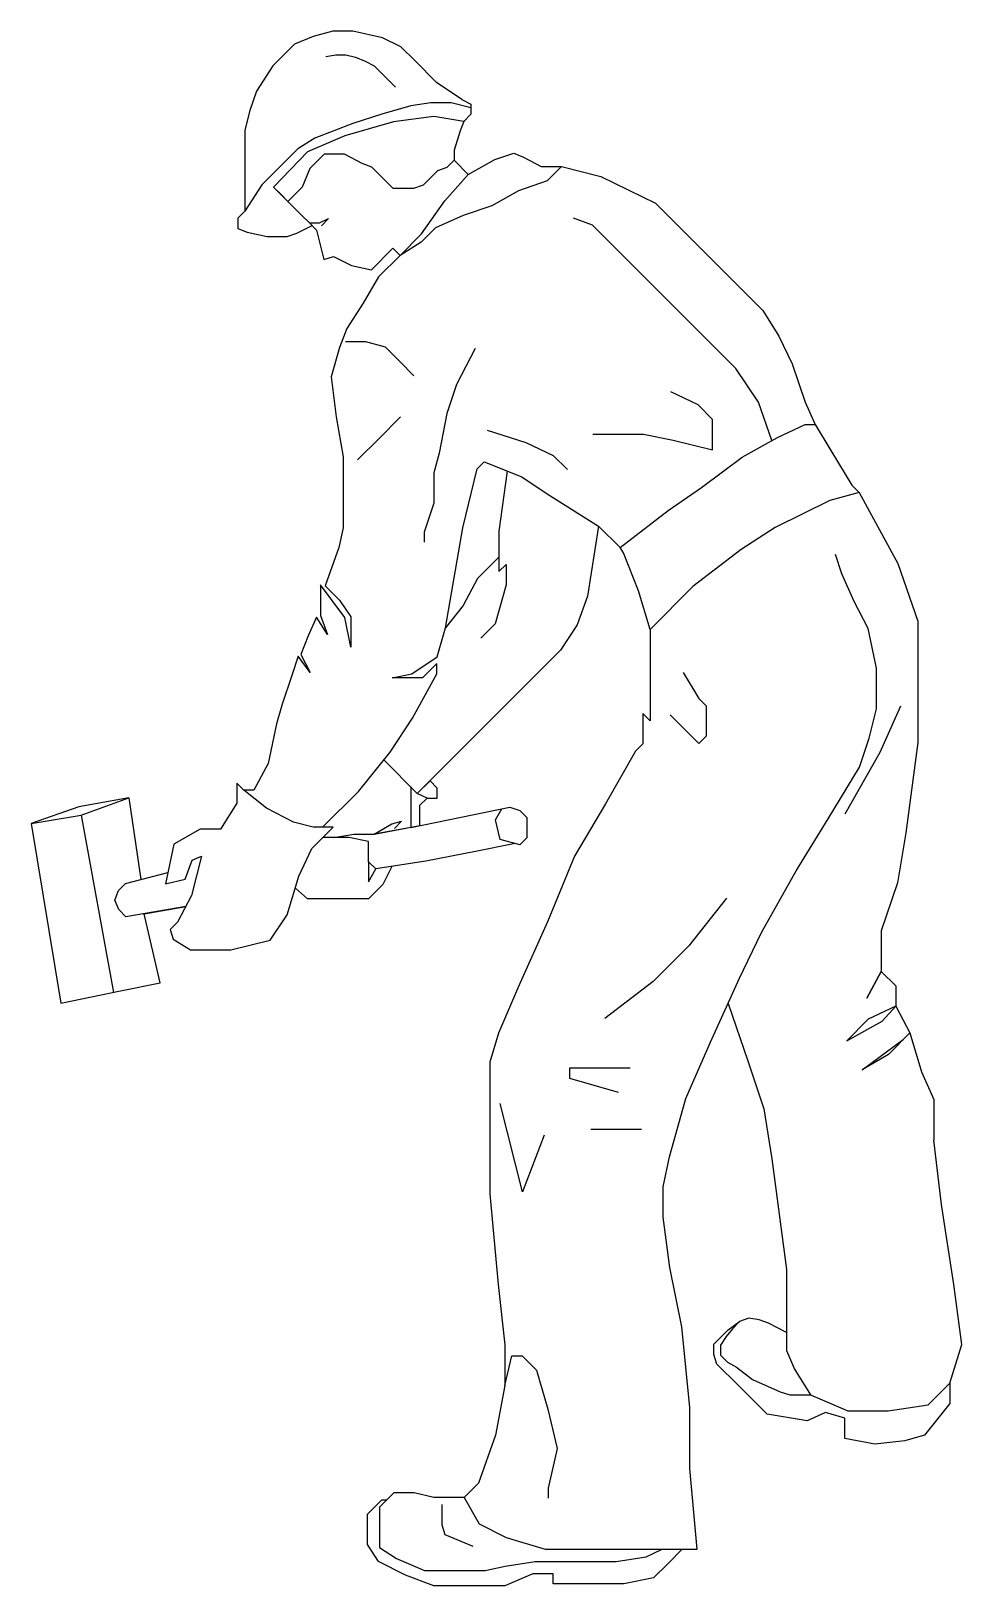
# Model space of a CAD drawing. Header units: millimetres. Extents: x 1863 to 12650, y 1010 to 8049.
# Drawn here: x 1863 to 2856, y 6063 to 7720 of the extents above; entities that cross this region are included whole.
import ezdxf

# ---------------------------------------------------------------- set-up
doc = ezdxf.new("R2010")
doc.units = ezdxf.units.MM

msp = doc.modelspace()

# ---------------------------------------------------------------- linework, layer by layer
at = {"color": 18, "true_color": 0x000000}
for p, q in [((2164.1, 7714.6), (2144.1, 7706.5)), ((2184.9, 7720.4), (2164.1, 7714.6)), ((2206.5, 7720.4), (2184.9, 7720.4)), ((2238, 7713.1), (2206.5, 7720.4)), ((2257.6, 7703.8), (2238, 7713.1)), ((2144.1, 7706.5), (2121.2, 7683.5)), ((2177.5, 7693.2), (2188.1, 7695)), ((2188.1, 7695), (2198.9, 7695)), ((2198.9, 7695), (2209.4, 7692.5)), ((2209.4, 7692.5), (2219.4, 7688.4)), ((2272.8, 7688.6), (2257.6, 7703.8)), ((2121.2, 7683.5), (2103.6, 7656.3)), ((2219.4, 7688.4), (2229, 7683.4)), ((2229, 7683.4), (2236.6, 7675.8)), ((2236.6, 7675.8), (2244.3, 7668.2)), ((2295.7, 7665.6), (2272.8, 7688.6)), ((2244.3, 7668.2), (2251.9, 7660.5)), ((2322.6, 7647.5), (2295.7, 7665.6)), ((2103.6, 7656.3), (2096.7, 7635.9)), ((2289.7, 7643.8), (2268.3, 7640.6)), ((2311.3, 7643.8), (2289.7, 7643.8)), ((2332.2, 7638.5), (2311.3, 7643.8)), ((2322.6, 7647.5), (2332.2, 7642.6)), ((2332.2, 7642.6), (2332.2, 7631.8)), ((2096.7, 7635.9), (2091.3, 7614.9)), ((2237.2, 7631.7), (2206.3, 7621.8)), ((2268.3, 7640.6), (2237.2, 7631.7)), ((2292.6, 7629.5), (2249.8, 7623.7)), ((2324.6, 7624.2), (2292.6, 7629.5)), ((2332.2, 7631.8), (2324.6, 7624.2)), ((2091.3, 7614.9), (2091.3, 7582.5)), ((2206.3, 7621.8), (2166, 7606.3)), ((2249.8, 7623.7), (2198, 7608.6)), ((2320.9, 7614), (2314.3, 7593.5)), ((2324.6, 7624.2), (2320.9, 7614)), ((2147.7, 7594.9), (2124.8, 7571.9)), ((2166, 7606.3), (2147.7, 7594.9)), ((2198, 7608.6), (2158.2, 7591.7)), ((2314.3, 7593.5), (2314.3, 7582.7)), ((2091.3, 7582.5), (2091.3, 7560.9)), ((2158.2, 7591.7), (2121.9, 7554.1)), ((2175.8, 7589.4), (2160.5, 7574.1)), ((2197.4, 7589.4), (2175.8, 7589.4)), ((2216.3, 7579.1), (2197.4, 7589.4)), ((2226.5, 7575.4), (2216.3, 7579.1)), ((2314.3, 7582.7), (2306.6, 7575)), ((2314.3, 7582.7), (2329.5, 7567.4)), ((2329.5, 7567.4), (2314.3, 7582.7)), ((2329.5, 7567.4), (2357.6, 7583.6)), ((2357.6, 7583.6), (2378.1, 7590.2)), ((2378.1, 7590.2), (2388.2, 7586.2)), ((2388.2, 7586.2), (2407.2, 7576)), ((2407.2, 7576), (2428.8, 7576)), ((2428.8, 7576), (2413.5, 7560.7)), ((2428.8, 7576), (2470.7, 7565.5)), ((2091.3, 7560.9), (2091.3, 7539.3)), ((2124.8, 7571.9), (2109.5, 7556.7)), ((2160.5, 7574.1), (2152.4, 7554.1)), ((2234.1, 7567.8), (2226.5, 7575.4)), ((2249.4, 7552.5), (2234.1, 7567.8)), ((2288.9, 7563.6), (2281.2, 7556)), ((2296.5, 7571.3), (2288.9, 7563.6)), ((2306.6, 7575), (2296.5, 7571.3)), ((2304.6, 7539.5), (2329.5, 7567.4)), ((2413.5, 7560.7), (2383, 7550)), ((2470.7, 7565.5), (2528.9, 7537)), ((2109.5, 7556.7), (2091.3, 7528.5)), ((2129.5, 7546.4), (2121.9, 7554.1)), ((2121.9, 7554.1), (2137.2, 7538.8)), ((2137.2, 7538.8), (2129.5, 7546.4)), ((2152.4, 7554.1), (2137.2, 7538.8)), ((2260.2, 7552.5), (2249.4, 7552.5)), ((2271, 7552.5), (2260.2, 7552.5)), ((2281.2, 7556), (2271, 7552.5)), ((2383, 7550), (2354.6, 7534.2)), ((2091.3, 7528.5), (2083.7, 7520.9)), ((2091.3, 7539.3), (2091.3, 7528.5)), ((2137.2, 7538.8), (2152.4, 7523.5)), ((2279.7, 7504.2), (2304.6, 7539.5)), ((2354.6, 7534.2), (2323.9, 7524)), ((2528.9, 7537), (2582.4, 7483.5)), ((2083.7, 7520.9), (2083.7, 7510.1)), ((2083.7, 7510.1), (2093.8, 7506.2)), ((2146.7, 7504.9), (2162.9, 7513)), ((2152.4, 7523.5), (2160.1, 7515.9)), ((2160.1, 7515.9), (2170.9, 7515.9)), ((2160.1, 7515.9), (2167.7, 7508.2)), ((2170.9, 7515.9), (2180.6, 7520.5)), ((2180.6, 7520.5), (2173, 7512.9)), ((2294.4, 7510.6), (2279.1, 7495.3)), ((2323.9, 7524), (2294.4, 7510.6)), ((2462, 7513.4), (2441.7, 7520.9)), ((2484.9, 7490.5), (2462, 7513.4)), ((2093.8, 7506.2), (2114.9, 7501.5)), ((2114.9, 7501.5), (2136.5, 7501.5)), ((2136.5, 7501.5), (2146.7, 7504.9)), ((2167.7, 7508.2), (2175.5, 7476.8)), ((2256.8, 7481.3), (2279.7, 7504.2)), ((2279.1, 7495.3), (2256.8, 7481.3)), ((2175.5, 7476.8), (2185.8, 7480.1)), ((2185.8, 7480.1), (2205.1, 7470.5)), ((2226.2, 7466), (2249.1, 7488.9)), ((2256.8, 7481.3), (2233.9, 7458.4)), ((2249.1, 7488.9), (2256.8, 7481.3)), ((2523.1, 7452.3), (2484.9, 7490.5)), ((2582.4, 7483.5), (2643.5, 7422.5)), ((2205.1, 7470.5), (2226.2, 7466)), ((2233.9, 7458.4), (2217.4, 7430.4)), ((2546, 7429.4), (2523.1, 7452.3)), ((2217.4, 7430.4), (2199.9, 7403.2)), ((2584.2, 7391.2), (2546, 7429.4)), ((2643.5, 7422.5), (2660.7, 7395)), ((2199.9, 7403.2), (2192.1, 7383)), ((2660.7, 7395), (2674.7, 7365.8)), ((2192.1, 7383), (2183.2, 7351.9)), ((2220.3, 7389.3), (2198.7, 7389.3)), ((2241.1, 7383.4), (2220.3, 7389.3)), ((2256.4, 7368.1), (2241.1, 7383.4)), ((2336.8, 7381.9), (2316.9, 7343.5)), ((2614.7, 7360.7), (2584.2, 7391.2)), ((2271.6, 7352.8), (2256.4, 7368.1)), ((2638.7, 7324.7), (2614.7, 7360.7)), ((2674.7, 7365.8), (2688.7, 7324.9)), ((2183.2, 7351.9), (2188.6, 7309)), ((2316.9, 7343.5), (2306.6, 7312.8)), ((2574.6, 7321.8), (2545.5, 7335.9)), ((2306.6, 7312.8), (2298.4, 7270.4)), ((2589.9, 7306.5), (2574.6, 7321.8)), ((2653.2, 7284), (2638.7, 7324.7)), ((2688.7, 7324.9), (2699.3, 7300.9)), ((2188.6, 7309), (2196, 7266.5)), ((2257.3, 7309.1), (2234.4, 7286.2)), ((2349.6, 7294.9), (2390.7, 7281.8)), ((2589.9, 7284.9), (2589.9, 7306.5)), ((2659.1, 7287.3), (2688.5, 7300.9)), ((2688.5, 7300.9), (2699.3, 7300.9)), ((2699.3, 7300.9), (2716.1, 7273.2)), ((2234.4, 7286.2), (2211.5, 7263.3)), ((2390.7, 7281.8), (2420.1, 7268.1)), ((2462.2, 7290.7), (2516.2, 7290.7)), ((2516.2, 7290.7), (2547.9, 7284.4)), ((2547.9, 7284.4), (2589.9, 7274.1)), ((2589.9, 7274.1), (2589.9, 7284.9)), ((2621.4, 7266.2), (2659.1, 7287.3)), ((2196, 7266.5), (2196, 7234.1)), ((2298.4, 7270.4), (2292.8, 7249.5)), ((2338.9, 7253.7), (2346.5, 7261.3)), ((2346.5, 7261.3), (2386.6, 7245.2)), ((2420.1, 7268.1), (2435.4, 7252.9)), ((2578.1, 7233.9), (2621.4, 7266.2)), ((2716.1, 7273.2), (2738.4, 7236.2)), ((2292.8, 7249.5), (2292.8, 7217.1)), ((2323.5, 7190.7), (2338.9, 7253.7)), ((2371.1, 7251.4), (2362.2, 7187.3)), ((2386.6, 7245.2), (2413.5, 7227.1)), ((2196, 7234.1), (2196, 7190.9)), ((2542.5, 7209.4), (2578.1, 7233.9)), ((2746, 7228.5), (2714.8, 7219.8)), ((2738.4, 7236.2), (2746, 7228.5)), ((2746, 7228.5), (2787.4, 7152.7)), ((2292.8, 7217.1), (2282.6, 7186.3)), ((2413.5, 7227.1), (2468.4, 7192.7)), ((2714.8, 7219.8), (2656.7, 7191.2)), ((2491.3, 7169.8), (2542.5, 7209.4)), ((2196, 7190.9), (2191.3, 7169.8)), ((2282.6, 7186.3), (2282.6, 7175.5)), ((2305.3, 7084.2), (2323.5, 7190.7)), ((2362.2, 7187.3), (2362.2, 7144.1)), ((2468.4, 7192.7), (2456.4, 7118)), ((2468.4, 7192.7), (2491.3, 7169.8)), ((2491.3, 7169.8), (2468.4, 7192.7)), ((2656.7, 7191.2), (2620.4, 7167.7)), ((2191.3, 7169.8), (2176.8, 7129.1)), ((2495.1, 7164), (2491.3, 7169.8)), ((2510.8, 7123.8), (2495.1, 7164)), ((2620.4, 7167.7), (2569, 7128.2)), ((2727.6, 7141.8), (2721, 7162.4)), ((2362.2, 7159.6), (2339.3, 7136.7)), ((2362.2, 7144.1), (2369.8, 7151.7)), ((2369.8, 7151.7), (2369.8, 7130.1)), ((2787.4, 7152.7), (2808.6, 7091.4)), ((2197.9, 7095.3), (2172.1, 7129.9)), ((2172.1, 7129.9), (2172.1, 7097.5)), ((2176.8, 7129.1), (2192.1, 7113.8)), ((2339.3, 7136.7), (2324, 7108.1)), ((2369.8, 7130.1), (2358.2, 7088.5)), ((2740.7, 7112.2), (2727.6, 7141.8)), ((2192.1, 7113.8), (2204.1, 7095.9)), ((2456.4, 7118), (2445.4, 7087.5)), ((2523.2, 7082.4), (2510.8, 7123.8)), ((2569, 7128.2), (2523.2, 7082.4)), ((2755.6, 7083.4), (2740.7, 7112.2)), ((2167.8, 7095.4), (2158.7, 7075.8)), ((2179.4, 7077.2), (2167.8, 7095.4)), ((2172.1, 7097.5), (2179.4, 7077.2)), ((2204.1, 7063.5), (2197.9, 7095.3)), ((2204.1, 7095.9), (2204.1, 7063.5)), ((2324, 7108.1), (2305.3, 7084.2)), ((2296.4, 7053.1), (2305.3, 7084.2)), ((2358.2, 7088.5), (2343, 7073.2)), ((2445.4, 7087.5), (2427.8, 7060.4)), ((2523.2, 7082.4), (2523.2, 7028.4)), ((2764.7, 7041.2), (2755.6, 7083.4)), ((2808.6, 7091.4), (2808.6, 7026.6)), ((2158.7, 7075.8), (2150.8, 7055.7)), ((2148.1, 7054), (2141.2, 7033.5)), ((2161, 7036.7), (2148.1, 7054)), ((2150.8, 7055.7), (2161, 7036.7)), ((2269.3, 7035.2), (2296.4, 7053.1)), ((2295.9, 7046.1), (2280.6, 7030.8)), ((2295.9, 7035.3), (2295.9, 7046.1)), ((2427.8, 7060.4), (2382, 7014.5)), ((2141.2, 7033.5), (2131.1, 7002.7)), ((2248.2, 7030.8), (2269.3, 7035.2)), ((2280.6, 7030.8), (2248.2, 7030.8)), ((2269.9, 6988), (2295.9, 7035.3)), ((2558.7, 7036.6), (2575.2, 7008.7)), ((2764.7, 6998), (2764.7, 7041.2)), ((2382, 7014.5), (2351.4, 6984)), ((2523.2, 7028.4), (2523.2, 6985.2)), ((2808.6, 7026.6), (2808.6, 6961.8)), ((2131.1, 7002.7), (2125, 6982)), ((2575.2, 7008.7), (2582.9, 7001.1)), ((2582.9, 7001.1), (2582.9, 6968.7)), ((2756.9, 6966.5), (2764.7, 6998)), ((2790.3, 7000.5), (2768.2, 6951.3)), ((2125, 6982), (2116, 6939.7)), ((2246.3, 6951.8), (2269.9, 6988)), ((2351.4, 6984), (2305.6, 6938.2)), ((2523.2, 6985.2), (2515.6, 6992.8)), ((2515.6, 6992.8), (2515.6, 6960.4)), ((2575.2, 6961), (2544.7, 6991.6)), ((2582.9, 6968.7), (2575.2, 6961)), ((2746.6, 6935.8), (2756.9, 6966.5)), ((2212.3, 6909.8), (2246.3, 6951.8)), ((2507.9, 6952.8), (2475.6, 6896.6)), ((2515.6, 6960.4), (2507.9, 6952.8)), ((2768.2, 6951.3), (2731, 6885.4)), ((2808.6, 6961.8), (2795.9, 6865.5)), ((2116, 6939.7), (2101, 6911)), ((2275.1, 6907.6), (2239.4, 6943.3)), ((2305.6, 6938.2), (2275.1, 6907.6)), ((2713, 6880.4), (2746.6, 6935.8)), ((2090.2, 6911), (2082.6, 6918.7)), ((2082.6, 6918.7), (2082.6, 6897.1)), ((2268.1, 6914.6), (2268.1, 6882.2)), ((2275.1, 6907.6), (2288.7, 6921)), ((2296.3, 6913.4), (2288.7, 6921)), ((2296.3, 6902.6), (2296.3, 6913.4)), ((1967.5, 6902.9), (1914.4, 6893.2)), ((1916.7, 6884.5), (1967.5, 6902.9)), ((1967.5, 6902.9), (1980.3, 6815.9)), ((2082.6, 6897.1), (2065.3, 6869.6)), ((2101, 6911), (2090.2, 6911)), ((2114.4, 6891.9), (2090.2, 6911)), ((2174.1, 6871.7), (2212.3, 6909.8)), ((2285.5, 6902.6), (2275.1, 6907.6)), ((2277.9, 6895), (2285.5, 6902.6)), ((2285.5, 6902.6), (2296.3, 6902.6)), ((2475.6, 6896.6), (2442.8, 6840.7)), ((1914.4, 6893.2), (1863.4, 6875.7)), ((1863.4, 6875.7), (1916.7, 6884.5)), ((1916.7, 6884.5), (1951.3, 6695.5)), ((2143.1, 6876.9), (2114.4, 6891.9)), ((2268.1, 6871.4), (2373.9, 6892.9)), ((2268.1, 6882.2), (2268.1, 6871.4)), ((2277.9, 6873.4), (2277.9, 6895)), ((2358.6, 6879.6), (2365.3, 6891.1)), ((2373.9, 6892.9), (2384.3, 6889.6)), ((2384.3, 6889.6), (2391.9, 6882)), ((2391.9, 6882), (2391.9, 6871.2)), ((2679.1, 6825.2), (2713, 6880.4)), ((1863.4, 6875.7), (1895.1, 6683.9)), ((2043.7, 6869.6), (2015.7, 6853.4)), ((2065.3, 6869.6), (2043.7, 6869.6)), ((2164, 6871.7), (2143.1, 6876.9)), ((2162.7, 6848.8), (2185.6, 6871.7)), ((2185.6, 6871.7), (2164, 6871.7)), ((2186.3, 6860.5), (2207.6, 6864.3)), ((2207.6, 6864.3), (2229.2, 6864.3)), ((2229.2, 6864.3), (2248, 6875.1)), ((2229.2, 6864.3), (2277.9, 6873.4)), ((2268.1, 6871.4), (2229.2, 6864.3)), ((2248, 6875.1), (2258.4, 6878)), ((2258.4, 6878), (2250.7, 6870.3)), ((2363.4, 6858.5), (2358.6, 6879.6)), ((2391.9, 6871.2), (2391.9, 6860.4)), ((2795.9, 6865.5), (2787, 6812.2)), ((2015.7, 6853.4), (2006.7, 6811.2)), ((2149, 6819.4), (2162.7, 6848.8)), ((2180.4, 6860.5), (2174.5, 6860.5)), ((2202, 6860.5), (2180.4, 6860.5)), ((2223.2, 6856.4), (2202, 6860.5)), ((2223.2, 6834.8), (2223.2, 6856.4)), ((2379.6, 6854.1), (2337.2, 6845.7)), ((2384.3, 6852.8), (2363.4, 6858.5)), ((2391.9, 6860.4), (2384.3, 6852.8)), ((2027.7, 6816.2), (2035.2, 6836.5)), ((2045.1, 6840.8), (2034.5, 6798.9)), ((2035.2, 6836.5), (2045.1, 6840.8)), ((2230.8, 6827.2), (2223.2, 6834.8)), ((2223.2, 6834.8), (2223.2, 6813.2)), ((2284.2, 6835.5), (2230.8, 6827.2)), ((2337.2, 6845.7), (2284.2, 6835.5)), ((2442.8, 6840.7), (2414, 6770.8)), ((1964.1, 6811.7), (2009.3, 6823.3)), ((2006.7, 6811.2), (2027.7, 6816.2)), ((2136.4, 6778.1), (2149, 6819.4)), ((2223.2, 6813.2), (2230.8, 6827.2)), ((2247.8, 6829.8), (2238.3, 6810.5)), ((2642.2, 6759.2), (2679.1, 6825.2)), ((1952.7, 6793.9), (1956.5, 6804)), ((1956.5, 6804), (1964.1, 6811.7)), ((2034.5, 6798.9), (2019.4, 6770.2)), ((2158.2, 6795.2), (2145.1, 6806.6)), ((2238.3, 6810.5), (2223, 6795.2)), ((2787, 6812.2), (2769.8, 6761)), ((1956.8, 6783.9), (1952.7, 6793.9)), ((1964.4, 6776.2), (1956.8, 6783.9)), ((2028.3, 6787), (1964.4, 6776.2)), ((1984, 6779.3), (2028.3, 6787)), ((2201.4, 6795.2), (2158.2, 6795.2)), ((2223, 6795.2), (2201.4, 6795.2)), ((2604.8, 6796.1), (2564.6, 6745.3)), ((2000.9, 6705.6), (1984, 6779.3)), ((2019.4, 6770.2), (2011.8, 6762.6)), ((2118.4, 6751.1), (2136.4, 6778.1)), ((2414, 6770.8), (2383.1, 6701.9)), ((2011.8, 6762.6), (2015, 6752.2)), ((2015, 6752.2), (2033.3, 6740.8)), ((2076.5, 6740.8), (2118.4, 6751.1)), ((2618.7, 6710.6), (2642.2, 6759.2)), ((2769.8, 6761), (2769.8, 6717.8)), ((2033.3, 6740.8), (2076.5, 6740.8)), ((2564.6, 6745.3), (2526.4, 6707.1)), ((2769.8, 6717.8), (2754.5, 6689.2)), ((2754.5, 6689.2), (2769.8, 6717.8)), ((2769.8, 6717.8), (2785.1, 6702.5)), ((1958.6, 6697), (2000.9, 6705.6)), ((2383.1, 6701.9), (2361.8, 6652.2)), ((2526.4, 6707.1), (2474.9, 6667.8)), ((2587.2, 6641.8), (2618.7, 6710.6)), ((2785.1, 6702.5), (2785.1, 6680.9)), ((1895.1, 6683.9), (1958.6, 6697)), ((2606.4, 6683.8), (2627.5, 6622.5)), ((2785.1, 6680.9), (2755.9, 6666.9)), ((2770.8, 6664.9), (2785.1, 6680.9)), ((2785.1, 6680.9), (2800.3, 6652.3)), ((2755.9, 6666.9), (2733, 6644)), ((2733, 6644), (2770.8, 6664.9)), ((2361.8, 6652.2), (2352.6, 6621.2)), ((2800.3, 6652.3), (2777.3, 6629.4)), ((2793.2, 6645.3), (2800.3, 6652.3)), ((2800.3, 6652.3), (2812.8, 6610.9)), ((2561.5, 6582.4), (2587.2, 6641.8)), ((2749.4, 6613), (2793.2, 6645.3)), ((2352.6, 6621.2), (2352.6, 6599.6)), ((2502, 6614.8), (2437.2, 6614.8)), ((2437.2, 6614.8), (2437.2, 6604)), ((2627.5, 6622.5), (2644.4, 6571.2)), ((2777.3, 6629.4), (2749.4, 6613)), ((2352.6, 6599.6), (2352.6, 6556.4)), ((2437.2, 6604), (2489.1, 6589)), ((2812.8, 6610.9), (2825.9, 6581.3)), ((2544.1, 6520), (2561.5, 6582.4)), ((2825.9, 6581.3), (2825.9, 6538.1)), ((2387.1, 6482.8), (2363.3, 6577)), ((2644.4, 6571.2), (2653, 6517.9)), ((2352.6, 6556.4), (2352.6, 6480.8)), ((2460.1, 6549.8), (2514.1, 6549.8)), ((2410.4, 6543.3), (2387.1, 6482.8)), ((2834.1, 6469.5), (2825.9, 6538.1)), ((2537.4, 6488.3), (2544.1, 6520)), ((2653, 6517.9), (2660.3, 6464.4)), ((2537.4, 6455.9), (2537.4, 6488.3)), ((2352.6, 6480.8), (2361.2, 6383.9)), ((2847.2, 6384.1), (2834.1, 6469.5)), ((2544.4, 6402.3), (2537.4, 6455.9)), ((2660.3, 6464.4), (2668.7, 6400.1)), ((2557.3, 6338.8), (2544.4, 6402.3)), ((2668.7, 6400.1), (2668.7, 6356.9)), ((2361.2, 6383.9), (2368.5, 6319.6)), ((2855.7, 6319.9), (2847.2, 6384.1)), ((2668.7, 6356.9), (2668.7, 6324.5)), ((2565.7, 6252.8), (2557.3, 6338.8)), ((2591.4, 6320.3), (2606.7, 6335.6)), ((2611, 6336.9), (2604.3, 6328.5)), ((2606.7, 6335.6), (2618.6, 6344.6)), ((2618.6, 6344.6), (2611, 6336.9)), ((2628.7, 6348.3), (2618.6, 6344.6)), ((2639.4, 6346.3), (2628.7, 6348.3)), ((2649.6, 6342.9), (2639.4, 6346.3)), ((2668.7, 6332.9), (2649.6, 6342.9)), ((2368.5, 6319.6), (2368.5, 6276.4)), ((2591.4, 6309.5), (2591.4, 6320.3)), ((2604.3, 6328.5), (2598.2, 6319.5)), ((2598.2, 6319.5), (2598.2, 6308.7)), ((2668.7, 6324.5), (2668.7, 6313.7)), ((2842.8, 6278.7), (2855.7, 6319.9)), ((2368.5, 6276.4), (2376, 6307.9)), ((2376, 6307.9), (2386.8, 6307.9)), ((2386.8, 6307.9), (2402.1, 6292.6)), ((2594.6, 6299.2), (2591.4, 6309.5)), ((2598.2, 6308.7), (2605.9, 6301.1)), ((2605.9, 6301.1), (2615.4, 6295.9)), ((2668.7, 6313.7), (2677.2, 6293.9)), ((2402.1, 6292.6), (2414.3, 6251.2)), ((2617.5, 6276.3), (2594.6, 6299.2)), ((2615.4, 6295.9), (2632.4, 6282.6)), ((2677.2, 6293.9), (2694.4, 6266.4)), ((2368.5, 6276.4), (2358.5, 6223.3)), ((2648, 6245.7), (2617.5, 6276.3)), ((2632.4, 6282.6), (2662.1, 6269.7)), ((2662.1, 6269.7), (2672.4, 6266.5)), ((2672.4, 6266.5), (2694.4, 6266.4)), ((2694.4, 6266.4), (2734, 6249.2)), ((2819.9, 6255.7), (2842.8, 6278.7)), ((2842.8, 6278.7), (2842.8, 6257.1)), ((2414.3, 6251.2), (2424.1, 6209.1)), ((2565.7, 6188), (2565.7, 6252.8)), ((2777.2, 6249.2), (2819.9, 6255.7)), ((2842.8, 6257.1), (2815.8, 6223.4)), ((2690.7, 6238.6), (2648, 6245.7)), ((2710.3, 6247.6), (2690.7, 6238.6)), ((2731, 6241.4), (2710.3, 6247.6)), ((2731, 6219.8), (2731, 6241.4)), ((2734, 6249.2), (2777.2, 6249.2)), ((2358.5, 6223.3), (2340.4, 6172.4)), ((2762.8, 6213.7), (2731, 6219.8)), ((2795, 6217.5), (2762.8, 6213.7)), ((2815.8, 6223.4), (2795, 6217.5)), ((2424.1, 6209.1), (2414.8, 6166.9)), ((2573.5, 6102), (2565.7, 6188)), ((2340.4, 6172.4), (2325.1, 6157.1)), ((2414.8, 6166.9), (2414.8, 6156.1)), ((2222, 6139.3), (2237.3, 6154.6)), ((2250.1, 6162), (2234.8, 6146.7)), ((2237.3, 6154.6), (2242.7, 6154.6)), ((2260.9, 6162), (2250.1, 6162)), ((2271.7, 6162), (2260.9, 6162)), ((2292.7, 6157.1), (2271.7, 6162)), ((2325.1, 6157.1), (2292.7, 6157.1)), ((2325.1, 6157.1), (2341.2, 6129)), ((2222, 6106.9), (2222, 6139.3)), ((2234.8, 6146.7), (2234.8, 6125.1)), ((2301.1, 6149.4), (2301.1, 6127.8)), ((2234.8, 6125.1), (2234.8, 6103.5)), ((2301.1, 6127.8), (2304.6, 6117.6)), ((2304.6, 6117.6), (2334.5, 6105.1)), ((2341.2, 6129), (2370, 6114.2)), ((2233.6, 6088.7), (2222, 6106.9)), ((2234.8, 6103.5), (2253.1, 6092)), ((2370, 6114.2), (2411.5, 6102)), ((2411.5, 6102), (2454.7, 6102)), ((2454.7, 6102), (2497.9, 6102)), ((2497.9, 6102), (2530.3, 6102)), ((2519.1, 6093.6), (2536, 6102)), ((2530.3, 6102), (2573.5, 6102)), ((2536, 6102), (2557.6, 6102)), ((2557.6, 6102), (2542.4, 6086.7)), ((2262.5, 6074), (2233.6, 6088.7)), ((2253.1, 6092), (2282.8, 6079.1)), ((2368.7, 6083.7), (2400.7, 6088.7)), ((2400.7, 6088.7), (2433.1, 6088.7)), ((2433.1, 6088.7), (2487.1, 6088.7)), ((2487.1, 6088.7), (2519.1, 6093.6)), ((2542.4, 6086.7), (2527.1, 6071.4)), ((2292.8, 6062.7), (2262.5, 6074)), ((2282.8, 6079.1), (2315.2, 6079.1)), ((2315.2, 6079.1), (2347.6, 6079.1)), ((2347.6, 6079.1), (2368.7, 6083.7)), ((2398.2, 6075.6), (2368.4, 6062.7)), ((2419.8, 6075.6), (2398.2, 6075.6)), ((2419.8, 6064.8), (2419.8, 6075.6)), ((2527.1, 6071.4), (2495.4, 6064.8)), ((2336, 6062.7), (2292.8, 6062.7)), ((2368.4, 6062.7), (2336, 6062.7)), ((2430.6, 6064.8), (2419.8, 6064.8)), ((2495.4, 6064.8), (2430.6, 6064.8))]:
    msp.add_line(p, q, dxfattribs=at)

doc.saveas('drawing.dxf')
